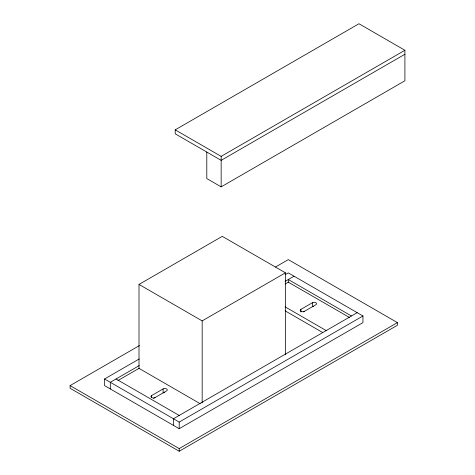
<?xml version="1.0" encoding="UTF-8"?>
<svg xmlns="http://www.w3.org/2000/svg" width="475" height="475" viewBox="0 0 475 475"><rect width="100%" height="100%" fill="white"/><g stroke="black" fill="none" stroke-linecap="round" stroke-linejoin="round"><path stroke-width="0.71" d="M404.908 54.251L221.154 160.342L175.21 133.819L175.21 129.841L358.969 23.75L404.908 50.273L404.908 80.774L221.154 186.865L206.797 178.576L206.797 152.053M175.21 129.841L221.154 156.364L404.908 50.273M139.003 368.653L139.003 284.424L222.264 236.348L285.433 272.816L285.433 354.831M275.464 267.033L288.301 259.623L397.409 322.614L397.409 325.268L179.2 451.25L70.092 388.259L70.092 385.605L139.407 345.586M139.003 284.424L202.166 320.892L285.433 272.816M285.089 274.74L288.301 272.887L362.953 315.988L362.953 322.614L179.2 428.705L104.548 385.605L104.548 378.979L139.24 358.946M139.205 365.602L110.289 382.292L110.289 388.924M285.048 281.396L294.043 276.201M117.948 380.522L139.003 368.368L200.254 403.732M285.113 284.008L288.301 282.168L349.553 317.532M155.082 397.539A2.434 1.407 0 0 1 151.632 397.539A2.434 1.407 0 0 1 151.632 395.55L163.115 388.924A2.434 1.407 0 0 1 166.559 388.918A2.434 1.407 0 0 1 166.571 390.907L153.55 398.424M300.936 312.004L300.936 309.356L312.419 302.723A2.434 1.407 0 0 1 315.863 302.723A2.434 1.407 0 0 1 315.869 304.713L303.489 311.861M357.212 312.669L173.458 418.76L173.458 425.392M104.548 378.979L179.2 422.073L362.953 315.988M70.092 385.605L179.2 448.596L397.409 322.614M351.47 315.988L288.301 279.514L288.301 282.465M285.113 306.85L326.586 330.796M285.113 310.828L322.757 332.559M116.031 378.979L179.2 415.447M312.419 302.723L312.419 306.702A2.434 1.407 0 0 1 313.506 306.339M221.154 156.364L221.154 186.865M202.166 320.892L202.166 402.901M179.2 422.073L179.2 428.705M179.2 448.596L179.2 451.25M163.115 388.924L163.115 392.902A2.434 1.407 0 0 1 164.837 392.487M151.632 395.55L151.632 397.539M304.38 311.345A2.434 1.407 0 0 1 300.936 311.345A2.434 1.407 0 0 1 300.936 309.356"/></g></svg>
